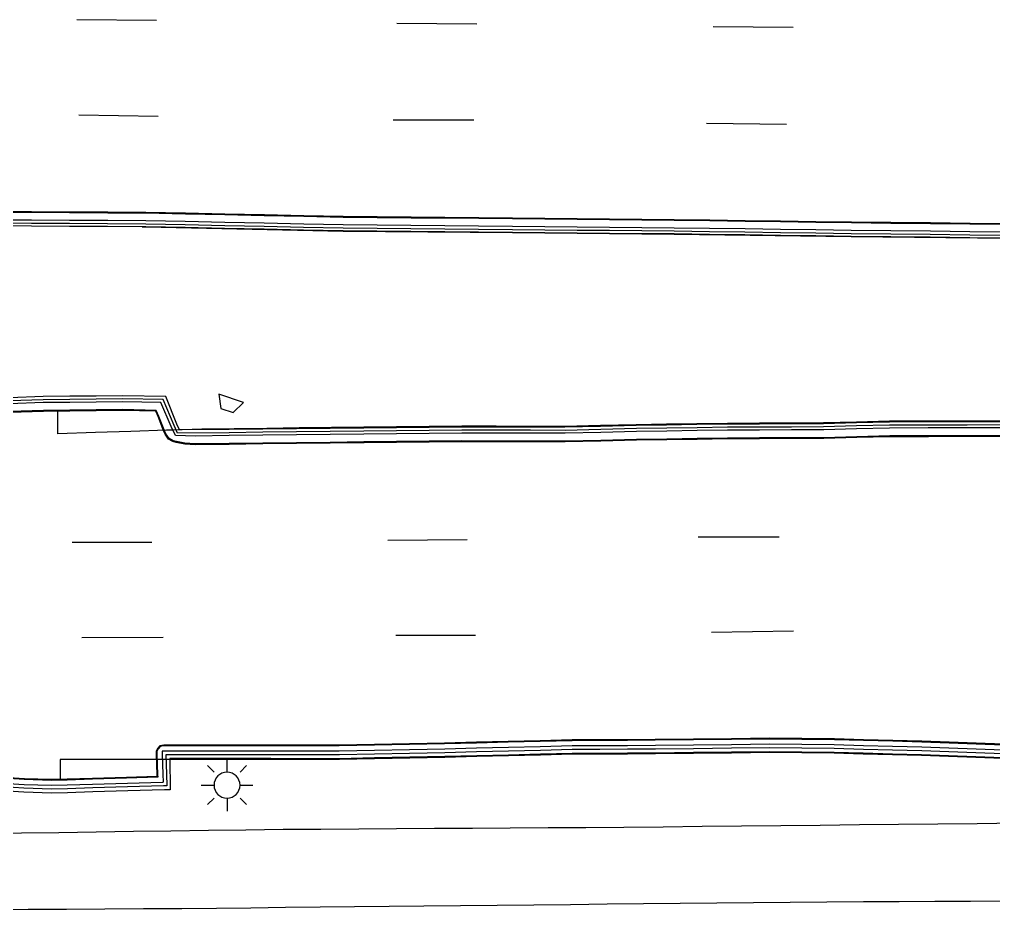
# Model space of a CAD drawing. Header units: feet. Extents: x 3174203 to 3175581, y 1715832 to 1717426.
# Drawn here: x 3174432.4 to 3174555.5, y 1716216.3 to 1716328.7 of the extents above; entities that cross this region are included whole.
import ezdxf

# ---------------------------------------------------------------- set-up
doc = ezdxf.new("R2010")
doc.units = ezdxf.units.FT
doc.header["$MEASUREMENT"] = 0
for name, color, linetype, lineweight in [('BACK_OF_CURB', 5, 'Continuous', 30), ('BOTTOM_OF_CURB', 3, 'Continuous', 30), ('FOOT_PATH', 2, 'Continuous', 30), ('GUTTER', 30, 'Continuous', 30), ('LIGHT_POLE', 5, 'Continuous', 30), ('PAINT_STRIPE', 4, 'Continuous', 30), ('SIGN_BOARD', 2, 'Continuous', 30), ('TOP_OF_CURB', 1, 'Continuous', 30)]:
    doc.layers.add(name, color=color, linetype=linetype, lineweight=lineweight)
doc.layers.add('GUARD_RAIL', color=254, linetype='Continuous', lineweight=30, true_color=0xd7bfff)
doc.layers.add('PAVED_ROAD', color=140, linetype='Continuous', lineweight=30, true_color=0x38a9ff)

# ---------------------------------------------------------------- blocks, each defined once
blk = doc.blocks.new('SYM205')
at = {"lineweight": -2}
for p, q in [((0, 0.25), (0, 0.5)), ((-0.25, 0.25), (-0.375, 0.375)), ((0.25, 0.25), (0.375, 0.375)), ((0.25, 0), (0.5, 0)), ((-0.25, -0.25), (-0.375, -0.375)), ((0, -0.25), (0, -0.5)), ((0.25, -0.25), (0.375, -0.375))]:
    blk.add_line(p, q, dxfattribs=at)
at = {"lineweight": -2, "flags": 128}
blk.add_lwpolyline([(-0.5, 0), (-0.25, 0, 1), (0.25, 0, 1), (-0.25, 0)], format="xyb", dxfattribs=at)
blk = doc.blocks.new('SYM205_1')
at = {"layer": 'LIGHT_POLE', "ltscale": 0.25, "xscale": 26.246667, "yscale": 26.246667, "zscale": 26.246667}
blk.add_blockref('SYM205', (0, 0), dxfattribs=at)
blk = doc.blocks.new('SYM003')
at = {"layer": 'LIGHT_POLE', "ltscale": 0.25, "xscale": 0.5, "yscale": 0.5, "zscale": 0.5}
blk.add_blockref('SYM205_1', (0, 0), dxfattribs=at)
blk = doc.blocks.new('SYM207')
at = {"layer": 'SIGN_BOARD', "ltscale": 2.809322}
blk.add_3dface([(-1.322683, 1.213682), (-1.067804, -0.602562), (0.487143, -1.125157), (1.787212, 0.168493)], dxfattribs=at)
blk = doc.blocks.new('SYM008')
at = {"layer": 'SIGN_BOARD', "ltscale": 2.809322, "xscale": 0.5, "yscale": 0.5, "zscale": 0.5}
blk.add_blockref('SYM207', (0, 0), dxfattribs=at)

msp = doc.modelspace()

# ---------------------------------------------------------------- linework, layer by layer
at = {"layer": 'BACK_OF_CURB'}
for points in [[(3174429.139299, 1716302.628165, 5252.362973), (3174433.955008, 1716302.60534, 5252.511507), (3174438.76979, 1716302.582519, 5252.664432), (3174443.584571, 1716302.559698, 5252.81505), (3174448.393062, 1716302.536907, 5252.962635), (3174453.373616, 1716302.430436, 5253.114845), (3174458.360459, 1716302.323831, 5253.263508), (3174463.347301, 1716302.217225, 5253.408343), (3174468.334144, 1716302.11062, 5253.54903), (3174473.325813, 1716302.003911, 5253.685596), (3174477.609686, 1716301.96703, 5253.802767), (3174481.888732, 1716301.930191, 5253.920545), (3174486.167777, 1716301.893352, 5254.037813), (3174490.446822, 1716301.856513, 5254.159596), (3174494.725387, 1716301.819677, 5254.281978), (3174498.808347, 1716301.779338, 5254.396064), (3174502.891787, 1716301.738995, 5254.505989), (3174506.975227, 1716301.698651, 5254.611803), (3174511.058666, 1716301.658307, 5254.716872), (3174515.140554, 1716301.617978, 5254.817818), (3174519.614549, 1716301.555406, 5254.926316), (3174524.090096, 1716301.492812, 5255.029873), (3174528.565643, 1716301.430218, 5255.137522), (3174533.04119, 1716301.367624, 5255.240665), (3174537.518077, 1716301.305011, 5255.34), (3174542.51366, 1716301.252835, 5255.544), (3174547.507905, 1716301.200674, 5255.577), (3174552.50215, 1716301.148512, 5255.693538), (3174557.493644, 1716301.096379, 5255.808672)], [(3174557.040476, 1716277.851465, 5251.214), (3174552.148199, 1716277.844946, 5251.073), (3174547.25482, 1716277.838426, 5251.026725), (3174542.351723, 1716277.831893, 5250.979), (3174538.180138, 1716277.719857, 5250.919926), (3174534.027002, 1716277.608317, 5250.858012), (3174529.981873, 1716277.592516, 5250.795993), (3174525.928006, 1716277.576681, 5250.737923), (3174521.869824, 1716277.560829, 5250.680938), (3174518.034789, 1716277.502392, 5250.624985), (3174514.204068, 1716277.444021, 5250.565945), (3174510.370024, 1716277.385599, 5250.503747), (3174505.858475, 1716277.27747, 5250.426047), (3174501.36024, 1716277.16966, 5250.349128), (3174497.023704, 1716277.179573, 5250.278172), (3174492.677172, 1716277.189508, 5250.211265), (3174488.325906, 1716277.199455, 5250.142855), (3174484.197243, 1716277.157569, 5250.073495), (3174480.073313, 1716277.115731, 5249.99993), (3174475.948753, 1716277.073886, 5249.924925), (3174471.693843, 1716277.023673, 5249.843124), (3174467.439564, 1716276.973467, 5249.757), (3174463.185285, 1716276.923262, 5249.651), (3174458.931006, 1716276.873056, 5249.633), (3174452.674948, 1716276.833347, 5249.460213), (3174452.332285, 1716277.541467, 5249.59), (3174450.933639, 1716281.052709, 5249.744438), (3174445.497333, 1716281.152451, 5249.35), (3174442.139843, 1716281.114116, 5249.292771), (3174438.795139, 1716281.075926, 5249.231831), (3174435.442436, 1716281.037645, 5249.166618), (3174431.165186, 1716280.898908, 5249.081841)], [(3174556.681445, 1716235.431768, 5250.204681), (3174553.255729, 1716235.557735, 5250.169127), (3174549.827539, 1716235.683792, 5250.130172), (3174546.404495, 1716235.809661, 5250.086521), (3174542.725099, 1716235.905157, 5250.03595), (3174539.040556, 1716236.000787, 5249.9814), (3174535.363253, 1716236.096229, 5249.926236), (3174531.275895, 1716236.140162, 5249.860501), (3174527.191587, 1716236.184063, 5249.795413), (3174522.396332, 1716236.132013, 5249.723275), (3174517.590783, 1716236.079851, 5249.64759), (3174512.782638, 1716236.027661, 5249.567042), (3174509.275193, 1716236.008708, 5249.505202), (3174505.770346, 1716235.989768, 5249.444196), (3174502.274472, 1716235.970877, 5249.386833), (3174498.25844, 1716235.873524, 5249.324318), (3174494.233436, 1716235.775954, 5249.257053), (3174490.208432, 1716235.678383, 5249.185528), (3174486.181317, 1716235.580762, 5249.109598), (3174481.742669, 1716235.492852, 5249.021505), (3174477.306134, 1716235.404985, 5248.936244), (3174472.859924, 1716235.316925, 5248.855257), (3174468.517993, 1716235.319104, 5248.781), (3174464.185737, 1716235.321277, 5248.695), (3174459.85372, 1716235.32345, 5248.483), (3174455.29173, 1716235.32345, 5248.317), (3174451.425551, 1716235.32345, 5248.228508), (3174451.479535, 1716231.3827, 5248.413908), (3174450.779206, 1716231.380769, 5248.494), (3174446.115197, 1716231.24678, 5248.459), (3174441.707555, 1716231.120156, 5248.389), (3174438.514706, 1716231.015734, 5248.324957), (3174436.488282, 1716230.970347, 5248.288337), (3174432.983172, 1716231.07806, 5248.230451), (3174426.379515, 1716231.499225, 5248.123662)]]:
    msp.add_polyline3d(points, dxfattribs=at)
at = {"layer": 'BOTTOM_OF_CURB'}
for points in [[(3174429.143812, 1716303.384489, 5251.919693), (3174433.958593, 1716303.361668, 5252.059082), (3174438.773375, 1716303.338847, 5252.202525), (3174443.588156, 1716303.316026, 5252.35025), (3174448.402938, 1716303.293206, 5252.501235), (3174453.389781, 1716303.1866, 5252.655), (3174458.376623, 1716303.079995, 5252.809023), (3174463.363466, 1716302.973389, 5252.963939), (3174468.350309, 1716302.866784, 5253.115345), (3174473.337152, 1716302.760178, 5253.266103), (3174477.616197, 1716302.723339, 5253.392259), (3174481.895243, 1716302.6865, 5253.514308), (3174486.174288, 1716302.64966, 5253.631806), (3174490.453334, 1716302.612821, 5253.74499), (3174494.732379, 1716302.575982, 5253.854146), (3174498.815819, 1716302.535638, 5253.95425), (3174502.899259, 1716302.495294, 5254.0585), (3174506.982699, 1716302.45495, 5254.16), (3174511.066139, 1716302.414607, 5254.2605), (3174515.149579, 1716302.374263, 5254.359905), (3174519.625126, 1716302.311669, 5254.465591), (3174524.100673, 1716302.249075, 5254.574184), (3174528.57622, 1716302.186481, 5254.680837), (3174533.051767, 1716302.123887, 5254.79175), (3174537.527315, 1716302.061293, 5254.903411), (3174542.521559, 1716302.009131, 5255.027258), (3174547.515804, 1716301.956969, 5255.14717), (3174552.510049, 1716301.904807, 5255.262954), (3174557.504294, 1716301.852646, 5255.374255)], [(3174557.042593, 1716277.089849, 5250.641424), (3174552.149214, 1716277.083329, 5250.585925), (3174547.255835, 1716277.076809, 5250.531642), (3174542.362456, 1716277.070289, 5250.473293), (3174538.200585, 1716276.958514, 5250.419779), (3174534.038715, 1716276.846739, 5250.365558), (3174529.984848, 1716276.830904, 5250.309), (3174525.930981, 1716276.815069, 5250.252408), (3174521.877114, 1716276.799234, 5250.199916), (3174518.046393, 1716276.740863, 5250.151001), (3174514.215672, 1716276.682491, 5250.103365), (3174510.384951, 1716276.62412, 5250.052204), (3174505.876723, 1716276.516071, 5249.988631), (3174501.368496, 1716276.408021, 5249.921054), (3174497.021963, 1716276.417957, 5249.851749), (3174492.675431, 1716276.427892, 5249.781682), (3174488.328899, 1716276.437828, 5249.707398), (3174484.204969, 1716276.39599, 5249.632688), (3174480.081039, 1716276.354152, 5249.553533), (3174475.95711, 1716276.312314, 5249.475166), (3174471.702831, 1716276.262108, 5249.397561), (3174467.448551, 1716276.211903, 5249.323906), (3174463.194272, 1716276.161697, 5249.254275), (3174458.939993, 1716276.111491, 5249.186), (3174454.685714, 1716276.061286, 5249.022), (3174452.147414, 1716276.146739, 5249.019), (3174451.62902, 1716277.247965, 5249.042226), (3174450.289869, 1716280.293974, 5249.032185), (3174445.493243, 1716280.390737, 5248.951), (3174442.148539, 1716280.352547, 5248.834), (3174438.803835, 1716280.314358, 5248.748), (3174435.459131, 1716280.276168, 5248.681), (3174431.189877, 1716280.137691, 5248.592)], [(3174556.718938, 1716236.384043, 5249.81257), (3174553.290748, 1716236.510101, 5249.76625), (3174549.862559, 1716236.636158, 5249.72125), (3174546.434369, 1716236.762216, 5249.67354), (3174542.749826, 1716236.857845, 5249.61925), (3174539.065282, 1716236.953475, 5249.5625), (3174535.380739, 1716237.049105, 5249.504826), (3174531.286138, 1716237.093117, 5249.436), (3174527.191537, 1716237.137128, 5249.368761), (3174522.385988, 1716237.084966, 5249.294), (3174517.58044, 1716237.032805, 5249.22275), (3174512.774891, 1716236.980643, 5249.147), (3174509.270044, 1716236.961703, 5249.09125), (3174505.765196, 1716236.942763, 5249.031726), (3174502.260348, 1716236.923824, 5248.969656), (3174498.235345, 1716236.826253, 5248.89725), (3174494.210341, 1716236.728683, 5248.82775), (3174490.185337, 1716236.631113, 5248.75425), (3174486.160333, 1716236.533542, 5248.681139), (3174481.723798, 1716236.445675, 5248.6035), (3174477.287262, 1716236.357807, 5248.521664), (3174472.850727, 1716236.269939, 5248.435996), (3174468.518471, 1716236.272113, 5248.348305), (3174464.186215, 1716236.274286, 5248.256313), (3174459.853959, 1716236.27646, 5248.160054), (3174455.29173, 1716236.27646, 5248.057892), (3174450.459754, 1716236.27646, 5247.950914), (3174450.468801, 1716236.093894, 5247.948), (3174450.468801, 1716235.833085, 5248.028), (3174450.55825, 1716233.354372, 5248.011), (3174450.600813, 1716232.332777, 5248.031063), (3174450.497365, 1716232.326075, 5248.028), (3174446.08783, 1716232.199396, 5247.943421), (3174441.678296, 1716232.072718, 5247.864877), (3174438.488459, 1716231.968394, 5247.809), (3174436.492251, 1716231.923684, 5247.779129), (3174433.028149, 1716232.030137, 5247.733182), (3174426.435129, 1716232.450624, 5247.647447)]]:
    msp.add_polyline3d(points, dxfattribs=at)
at = {"layer": 'FOOT_PATH'}
for points in [[(3174427.978899, 1716225.887969, 5248.206811), (3174432.699819, 1716225.952227, 5248.290703), (3174437.420738, 1716226.016484, 5248.372066), (3174442.141658, 1716226.080741, 5248.455938), (3174446.862578, 1716226.144999, 5248.535752), (3174451.583498, 1716226.209256, 5248.611455), (3174456.304418, 1716226.273513, 5248.688047), (3174461.025337, 1716226.337771, 5248.768146), (3174465.746257, 1716226.402028, 5248.851963), (3174470.527982, 1716226.432911, 5248.937543), (3174475.309707, 1716226.463794, 5249.026737), (3174480.091432, 1716226.494677, 5249.112513), (3174484.873157, 1716226.52556, 5249.194595), (3174489.654882, 1716226.556443, 5249.272583), (3174494.436607, 1716226.587326, 5249.349812), (3174499.218332, 1716226.618209, 5249.428), (3174504.000056, 1716226.649092, 5249.511), (3174508.781781, 1716226.679974, 5249.589), (3174513.743128, 1716226.732019, 5249.668438), (3174518.704475, 1716226.784063, 5249.747538), (3174523.665822, 1716226.836107, 5249.823323), (3174528.627168, 1716226.888151, 5249.8985), (3174533.588515, 1716226.940195, 5249.971), (3174538.549862, 1716226.992239, 5250.040563), (3174543.511208, 1716227.044283, 5250.107238), (3174548.472555, 1716227.096327, 5250.171), (3174553.433902, 1716227.148371, 5250.231), (3174558.395249, 1716227.200415, 5250.287945)], [(3174428.683503, 1716216.272167, 5248.336258), (3174433.537048, 1716216.299111, 5248.413778), (3174438.390594, 1716216.326055, 5248.490883), (3174443.244139, 1716216.352998, 5248.568811), (3174448.097684, 1716216.379942, 5248.650117), (3174452.951229, 1716216.406886, 5248.732032), (3174457.318772, 1716216.455506, 5248.80875), (3174461.686315, 1716216.504127, 5248.8885), (3174466.053858, 1716216.552747, 5248.96575), (3174470.421401, 1716216.601367, 5249.03925), (3174474.788943, 1716216.649988, 5249.11475), (3174479.156486, 1716216.698608, 5249.19375), (3174483.524029, 1716216.747228, 5249.270906), (3174488.152604, 1716216.791721, 5249.348432), (3174492.781179, 1716216.836214, 5249.4215), (3174497.409754, 1716216.880706, 5249.496813), (3174502.038329, 1716216.925199, 5249.574375), (3174506.666904, 1716216.969692, 5249.651), (3174511.295479, 1716217.014185, 5249.7275), (3174515.924054, 1716217.058677, 5249.801938), (3174520.552629, 1716217.10317, 5249.87175), (3174525.181204, 1716217.147663, 5249.944397), (3174529.809779, 1716217.192155, 5250.017637), (3174534.438354, 1716217.236648, 5250.088496), (3174539.06693, 1716217.281141, 5250.158655), (3174543.570665, 1716217.297685, 5250.223354), (3174548.074401, 1716217.31423, 5250.28488), (3174552.578137, 1716217.330774, 5250.341433), (3174557.081873, 1716217.347318, 5250.393281)]]:
    msp.add_polyline3d(points, dxfattribs=at)
at = {"layer": 'GUARD_RAIL'}
for points in [[(3174691.826446, 1716300.669108, 5257.172523), (3174675.126468, 1716300.487808, 5257.308998), (3174663.920618, 1716300.30531, 5257.321998), (3174655.216578, 1716300.125415, 5257.237647), (3174644.842375, 1716300.102098, 5257.133631), (3174636.213795, 1716300.191551, 5257.061446), (3174624.669795, 1716300.251158, 5256.939265), (3174612.718252, 1716300.340609, 5256.781729), (3174601.572959, 1716300.504579, 5256.633001), (3174588.778336, 1716300.668491, 5256.487995), (3174578.473773, 1716300.772772, 5256.250671), (3174568.429891, 1716300.802588, 5256.051099), (3174557.492236, 1716300.996388, 5255.808664), (3174537.516855, 1716301.205018, 5255.34), (3174515.139361, 1716301.517985, 5254.817823), (3174494.724463, 1716301.719682, 5254.28198), (3174473.324314, 1716301.90392, 5253.685596), (3174448.391757, 1716302.436912, 5252.962661), (3174447.9529, 1716302.438992, 5252.94914)], [(3174557.040198, 1716277.951465, 5251.213999), (3174552.14357, 1716277.94494, 5251.072957), (3174547.246942, 1716277.938416, 5251.02665), (3174542.350314, 1716277.931891, 5250.979), (3174538.187889, 1716277.820101, 5250.920074), (3174534.025464, 1716277.708311, 5250.858029), (3174529.973265, 1716277.692483, 5250.795875), (3174525.921066, 1716277.676655, 5250.737831), (3174521.868867, 1716277.660826, 5250.680938), (3174518.035266, 1716277.602411, 5250.625015), (3174514.201665, 1716277.543996, 5250.56593), (3174510.368065, 1716277.48558, 5250.503747), (3174505.86361, 1716277.377622, 5250.426177), (3174501.359156, 1716277.269663, 5250.349107), (3174497.014609, 1716277.279594, 5250.278029), (3174492.670061, 1716277.289525, 5250.21115), (3174488.325513, 1716277.299456, 5250.142855), (3174484.19956, 1716277.257597, 5250.073551), (3174480.073608, 1716277.215739, 5249.999953), (3174475.947655, 1716277.17388, 5249.924925), (3174471.857491, 1716277.125611, 5249.846293), (3174467.767326, 1716277.077342, 5249.763659), (3174463.677161, 1716277.029073, 5249.663285), (3174459.586996, 1716276.980805, 5249.635781), (3174455.496831, 1716276.932536, 5249.534513), (3174451.79338, 1716276.813593, 5249.102219), (3174451.009294, 1716276.789044, 5248.998378), (3174446.521758, 1716276.645552, 5248.850603), (3174442.034221, 1716276.502061, 5248.671676), (3174437.301975, 1716276.350744, 5248.604578), (3174437.293082, 1716279.124105, 5248.691474)], [(3174556.677511, 1716235.331846, 5250.204681), (3174553.252054, 1716235.457803, 5250.169127), (3174549.823865, 1716235.58386, 5250.130172), (3174546.401361, 1716235.709708, 5250.086521), (3174542.722505, 1716235.805191, 5250.03595), (3174539.037961, 1716235.90082, 5249.9814), (3174535.361418, 1716235.996243, 5249.926236), (3174531.27482, 1716236.040168, 5249.860501), (3174527.191592, 1716236.084057, 5249.795413), (3174522.397417, 1716236.032019, 5249.723275), (3174517.591869, 1716235.979857, 5249.64759), (3174512.783451, 1716235.927664, 5249.567042), (3174509.275734, 1716235.908709, 5249.505202), (3174505.770886, 1716235.88977, 5249.444196), (3174502.275954, 1716235.870883, 5249.386833), (3174498.260863, 1716235.773553, 5249.324318), (3174494.23586, 1716235.675983, 5249.257053), (3174490.210856, 1716235.578413, 5249.185528), (3174486.183518, 1716235.480786, 5249.109598), (3174481.744649, 1716235.392872, 5249.021505), (3174477.308114, 1716235.305004, 5248.936244), (3174472.86089, 1716235.216925, 5248.855257), (3174468.517943, 1716235.219104, 5248.781), (3174464.185687, 1716235.221277, 5248.695), (3174459.853695, 1716235.22345, 5248.483), (3174455.29173, 1716235.22345, 5248.317), (3174437.587606, 1716235.22345, 5247.900515), (3174437.587606, 1716232.76507, 5247.900515)]]:
    msp.add_polyline3d(points, dxfattribs=at)
at = {"layer": 'GUTTER'}
for points in [[(3174429.149482, 1716304.334937, 5251.820718), (3174433.965948, 1716304.312108, 5251.97), (3174438.782415, 1716304.28928, 5252.123), (3174443.598882, 1716304.266451, 5252.274588), (3174448.415348, 1716304.243622, 5252.42564), (3174453.402559, 1716304.137009, 5252.577), (3174458.389769, 1716304.030395, 5252.724), (3174463.37698, 1716303.923782, 5252.876), (3174468.36419, 1716303.817169, 5253.025), (3174473.351401, 1716303.710555, 5253.173096), (3174477.629353, 1716303.673726, 5253.299227), (3174481.907306, 1716303.636896, 5253.4212), (3174486.185259, 1716303.600066, 5253.542394), (3174490.463212, 1716303.563236, 5253.659128), (3174494.741165, 1716303.526406, 5253.771), (3174498.825116, 1716303.486057, 5253.87475), (3174502.909067, 1716303.445709, 5253.981), (3174506.993018, 1716303.40536, 5254.0905), (3174511.076969, 1716303.365011, 5254.1985), (3174515.160919, 1716303.324662, 5254.304744), (3174519.63652, 1716303.262067, 5254.416), (3174524.112121, 1716303.199472, 5254.523), (3174528.587722, 1716303.136877, 5254.62825), (3174533.063323, 1716303.074283, 5254.73675), (3174537.538924, 1716303.011688, 5254.840691), (3174542.533612, 1716302.959521, 5254.953283), (3174547.5283, 1716302.907355, 5255.062003), (3174552.522988, 1716302.855189, 5255.17), (3174557.517676, 1716302.803022, 5255.277638)], [(3174557.045368, 1716276.091752, 5250.549077), (3174552.155752, 1716276.085237, 5250.49125), (3174547.266137, 1716276.078721, 5250.433633), (3174542.376521, 1716276.072206, 5250.37228), (3174538.215293, 1716275.960448, 5250.3155), (3174534.054064, 1716275.848691, 5250.257876), (3174529.998265, 1716275.832848, 5250.20075), (3174525.942466, 1716275.817006, 5250.140549), (3174521.886667, 1716275.801163, 5250.077446), (3174518.059282, 1716275.742843, 5250.0135), (3174514.231897, 1716275.684522, 5249.951049), (3174510.404512, 1716275.626202, 5249.891697), (3174505.891913, 1716275.518048, 5249.818495), (3174501.379314, 1716275.409894, 5249.743264), (3174497.030483, 1716275.419834, 5249.672), (3174492.681652, 1716275.429775, 5249.601434), (3174488.332821, 1716275.439716, 5249.526615), (3174484.211234, 1716275.397902, 5249.451414), (3174480.089648, 1716275.356087, 5249.378753), (3174475.968061, 1716275.314273, 5249.308596), (3174471.705689, 1716275.263972, 5249.234), (3174467.443317, 1716275.213671, 5249.156878), (3174463.180945, 1716275.16337, 5249.081845), (3174458.918573, 1716275.113069, 5249.003003), (3174454.656201, 1716275.062767, 5248.92039), (3174453.353014, 1716275.155315, 5248.893582), (3174452.265383, 1716275.363008, 5248.864), (3174451.87124, 1716275.475005, 5248.857), (3174451.355222, 1716275.752461, 5248.863), (3174450.942382, 1716276.34979, 5248.914), (3174450.707393, 1716276.863329, 5248.938334), (3174450.069468, 1716278.549984, 5249.011909), (3174449.727306, 1716279.289021, 5249.018842), (3174445.487882, 1716279.392511, 5248.910218), (3174442.152258, 1716279.354424, 5248.802817), (3174438.816634, 1716279.316338, 5248.694), (3174435.48101, 1716279.278252, 5248.607), (3174431.217982, 1716279.139977, 5248.518)], [(3174556.744808, 1716237.041109, 5249.808154), (3174553.314866, 1716237.167231, 5249.767), (3174549.884924, 1716237.293353, 5249.7255), (3174546.454982, 1716237.419474, 5249.681), (3174542.767589, 1716237.515178, 5249.629), (3174539.080196, 1716237.610882, 5249.579), (3174535.392804, 1716237.706586, 5249.524533), (3174531.292153, 1716237.750662, 5249.46125), (3174527.191502, 1716237.794739, 5249.396), (3174522.384183, 1716237.742558, 5249.3205), (3174517.576864, 1716237.690377, 5249.242), (3174512.769546, 1716237.638196, 5249.1601), (3174509.263232, 1716237.619248, 5249.1015), (3174505.756917, 1716237.600301, 5249.0415), (3174502.250603, 1716237.581353, 5248.982), (3174498.224416, 1716237.483754, 5248.914), (3174494.198229, 1716237.386155, 5248.848), (3174490.172042, 1716237.288556, 5248.778), (3174486.145855, 1716237.190957, 5248.707115), (3174481.71203, 1716237.103143, 5248.62425), (3174477.278206, 1716237.015329, 5248.538741), (3174472.844381, 1716236.927515, 5248.449413), (3174468.514295, 1716236.929687, 5248.35851), (3174464.18421, 1716236.93186, 5248.266951), (3174459.854124, 1716236.934032, 5248.170498), (3174455.26459, 1716236.934032, 5248.065), (3174450.675055, 1716236.934032, 5247.946), (3174450.236592, 1716236.860924, 5247.942), (3174449.964485, 1716236.556005, 5247.966), (3174449.811229, 1716236.248823, 5248.005), (3174449.811229, 1716235.821224, 5248.062), (3174449.901366, 1716233.323436, 5248.049), (3174449.921435, 1716232.97811, 5247.975454), (3174445.980501, 1716232.854156, 5247.886773), (3174441.658107, 1716232.729981, 5247.789), (3174438.47035, 1716232.625726, 5247.713), (3174436.49499, 1716232.581483, 5247.667), (3174433.059183, 1716232.687066, 5247.639), (3174426.473502, 1716233.107085, 5247.574576)]]:
    msp.add_polyline3d(points, dxfattribs=at)
at = {"layer": 'PAINT_STRIPE', "extrusion": (-0.0301502805885181, 0.0002695647439142, 0.9995453406000564), "elevation": -89998.327035, "flags": 128}
msp.add_lwpolyline([(-1744640.661279, 3157690.359594), (-1744640.661279, 3157700.40885)], dxfattribs=at)
at = {"layer": 'PAINT_STRIPE', "extrusion": (-0.0282050315234526, 0.0003420065097704, 0.999602100452129), "elevation": -83698.572075, "flags": 128}
msp.add_lwpolyline([(-1754692.103105, 3152329.971307), (-1754692.103105, 3152340.075145)], dxfattribs=at)
at = {"layer": 'PAINT_STRIPE', "extrusion": (-0.0234548711193961, 0.0001871052001923, 0.99972487916047), "elevation": -68884.375957, "flags": 128}
msp.add_lwpolyline([(-1741596.285956, 3159981.601321), (-1741596.285956, 3159991.70551)], dxfattribs=at)
at = {"layer": 'PAINT_STRIPE', "extrusion": (-0.0303471487826067, 0.00044850400701, 0.9995393185887796), "elevation": -90315.931263, "flags": 128}
msp.add_lwpolyline([(-1763039.494376, 3147439.262159), (-1763039.494376, 3147449.311429)], dxfattribs=at)
at = {"layer": 'PAINT_STRIPE', "extrusion": (-0.0277542672443197, 6.26483666122e-05, 0.9996147741629838), "elevation": -82746.74354, "flags": 128}
msp.add_lwpolyline([(-1723477.215138, 3169521.806369), (-1723477.215138, 3169532.002974)], dxfattribs=at)
at = {"layer": 'PAINT_STRIPE', "extrusion": (-0.0248491605224994, 0.0002519746691006, 0.999691180180206), "elevation": -73199.128273, "flags": 128}
msp.add_lwpolyline([(-1748415.83614, 3156108.832385), (-1748415.83614, 3156118.973051)], dxfattribs=at)
at = {"layer": 'PAINT_STRIPE', "extrusion": (-0.0184435856047927, -2.5405698501e-05, 0.9998299022856784), "elevation": -53344.214703, "flags": 128}
msp.add_lwpolyline([(-1711888.302319, 3176356.62877), (-1711888.302319, 3176366.713567)], dxfattribs=at)
at = {"layer": 'PAINT_STRIPE', "extrusion": (-0.018784923491233, -0.0001609373832581, 0.999823534804311), "elevation": -54660.412898, "flags": 128}
msp.add_lwpolyline([(-1689003.981476, 3188601.650058), (-1689003.981476, 3188611.657716)], dxfattribs=at)
at = {"layer": 'PAINT_STRIPE', "extrusion": (-0.0161519326825591, 0, 0.9998695490265809), "elevation": -46025.534066, "flags": 128}
msp.add_lwpolyline([(-1716263.322476, 3174188.872469), (-1716263.322476, 3174199.087965)], dxfattribs=at)
at = {"layer": 'PAINT_STRIPE', "extrusion": (-0.016404519495634, -0.0002303475896932, 0.9998654102828567), "elevation": -47222.982815, "flags": 128}
msp.add_lwpolyline([(-1671510.819934, 3197959.34869), (-1671510.819934, 3197969.710667)], dxfattribs=at)
at = {"layer": 'PAINT_STRIPE', "extrusion": (-0.0191493888615431, -9.81066436847e-05, 0.9998166288281645), "elevation": -55709.838954, "flags": 128}
msp.add_lwpolyline([(-1699964.918621, 3182708.07341), (-1699964.918621, 3182718.36081)], dxfattribs=at)
at = {"layer": 'PAINT_STRIPE', "extrusion": (-0.0178755240008299, -7.9062616982e-06, 0.9998402200247731), "elevation": -51511.051012, "flags": 128}
msp.add_lwpolyline([(-1714846.691152, 3174825.254034), (-1714846.691152, 3174835.323668)], dxfattribs=at)
at = {"layer": 'PAVED_ROAD'}
for points in [[(3174429.150078, 1716304.434935, 5251.817), (3174433.966422, 1716304.412107, 5251.966), (3174438.782889, 1716304.389279, 5252.119), (3174443.599355, 1716304.36645, 5252.273), (3174448.416654, 1716304.343617, 5252.423583), (3174453.404696, 1716304.236986, 5252.576256), (3174458.391906, 1716304.130373, 5252.72775), (3174463.379117, 1716304.023759, 5252.87725), (3174468.366327, 1716303.917146, 5253.022755), (3174473.3529, 1716303.810546, 5253.170366), (3174477.630214, 1716303.773722, 5253.29663), (3174481.908167, 1716303.736892, 5253.418531), (3174486.18612, 1716303.700062, 5253.536502), (3174490.464073, 1716303.663232, 5253.653781), (3174494.74209, 1716303.626402, 5253.76745), (3174498.826104, 1716303.586053, 5253.871863), (3174502.910055, 1716303.545704, 5253.979), (3174506.994006, 1716303.505355, 5254.0885), (3174511.077957, 1716303.465006, 5254.194749), (3174515.162113, 1716303.424655, 5254.299744), (3174519.637919, 1716303.362057, 5254.412), (3174524.11352, 1716303.299462, 5254.5195), (3174528.58912, 1716303.236868, 5254.62525), (3174533.064721, 1716303.174273, 5254.735001), (3174537.540145, 1716303.111681, 5254.839798), (3174542.534656, 1716303.059516, 5254.953499), (3174547.529344, 1716303.00735, 5255.064), (3174552.524032, 1716302.955183, 5255.170498), (3174557.519084, 1716302.903013, 5255.276)], [(3174557.045646, 1716275.991752, 5250.546067), (3174552.155886, 1716275.985237, 5250.4885), (3174547.26627, 1716275.978722, 5250.429994), (3174542.377931, 1716275.972208, 5250.366726), (3174538.217977, 1716275.860484, 5250.310508), (3174534.055602, 1716275.748696, 5250.253629), (3174529.998656, 1716275.732849, 5250.196496), (3174525.942857, 1716275.717007, 5250.136207), (3174521.887624, 1716275.701166, 5250.072844), (3174518.060806, 1716275.642854, 5250.008253), (3174514.233421, 1716275.584534, 5249.944839), (3174510.406472, 1716275.52622, 5249.885615), (3174505.894309, 1716275.418076, 5249.813294), (3174501.380398, 1716275.309891, 5249.736519), (3174497.030254, 1716275.319835, 5249.666374), (3174492.681423, 1716275.329775, 5249.592736), (3174488.333214, 1716275.339715, 5249.518603), (3174484.212249, 1716275.297907, 5249.44567), (3174480.090662, 1716275.256093, 5249.373005), (3174475.969159, 1716275.214279, 5249.302851), (3174471.706869, 1716275.163979, 5249.2285), (3174467.444497, 1716275.113678, 5249.154), (3174463.182125, 1716275.063377, 5249.078549), (3174458.919753, 1716275.013076, 5249.0002), (3174454.653244, 1716274.962726, 5248.917654), (3174453.340048, 1716275.055984, 5248.888379), (3174452.242293, 1716275.26561, 5248.86), (3174451.833454, 1716275.381783, 5248.855), (3174451.286652, 1716275.675792, 5248.859), (3174450.855113, 1716276.300175, 5248.898), (3174450.615055, 1716276.824793, 5248.956), (3174449.977208, 1716278.511239, 5249.010848), (3174449.65693, 1716279.20301, 5249.022797), (3174445.487345, 1716279.292498, 5248.913888), (3174442.1534, 1716279.254431, 5248.813277), (3174438.817775, 1716279.216345, 5248.709), (3174435.483202, 1716279.178271, 5248.6), (3174431.221224, 1716279.04003, 5248.512)], [(3174556.748742, 1716237.141032, 5249.813338), (3174553.318541, 1716237.267163, 5249.773), (3174549.888598, 1716237.393285, 5249.731878), (3174546.458117, 1716237.519427, 5249.686651), (3174542.770184, 1716237.615145, 5249.635248), (3174539.082791, 1716237.710848, 5249.583134), (3174535.394638, 1716237.806572, 5249.528157), (3174531.293227, 1716237.850656, 5249.466493), (3174527.191496, 1716237.894745, 5249.402), (3174522.383098, 1716237.842552, 5249.327), (3174517.575779, 1716237.790371, 5249.248), (3174512.768733, 1716237.738193, 5249.167), (3174509.262691, 1716237.719247, 5249.11), (3174505.756377, 1716237.700299, 5249.051), (3174502.249121, 1716237.681347, 5248.989421), (3174498.221993, 1716237.583725, 5248.921746), (3174494.195806, 1716237.486126, 5248.854187), (3174490.169619, 1716237.388527, 5248.784), (3174486.143653, 1716237.290933, 5248.711377), (3174481.71005, 1716237.203123, 5248.628), (3174477.276225, 1716237.115309, 5248.542218), (3174472.843416, 1716237.027516, 5248.452481), (3174468.514345, 1716237.029687, 5248.364148), (3174464.18426, 1716237.03186, 5248.271806), (3174459.854149, 1716237.034032, 5248.174897), (3174455.26459, 1716237.034032, 5248.067106), (3174450.666775, 1716237.034032, 5247.954437), (3174450.18542, 1716236.953772, 5247.941), (3174449.880972, 1716236.612612, 5247.938), (3174449.711229, 1716236.272383, 5247.978), (3174449.711229, 1716235.81942, 5248.112), (3174449.801471, 1716233.318732, 5248.143), (3174449.815645, 1716233.074832, 5248.128), (3174445.977494, 1716232.954111, 5247.997), (3174441.655037, 1716232.829934, 5247.852073), (3174438.467596, 1716232.725689, 5247.749), (3174436.495406, 1716232.681517, 5247.677), (3174433.063902, 1716232.786968, 5247.638), (3174426.479338, 1716233.206916, 5247.574448)]]:
    msp.add_polyline3d(points, dxfattribs=at)
at = {"layer": 'TOP_OF_CURB'}
for points in [[(3174429.141331, 1716302.968622, 5252.311082), (3174433.956622, 1716302.945799, 5252.45), (3174438.771404, 1716302.922979, 5252.589466), (3174443.586185, 1716302.900158, 5252.729737), (3174448.397508, 1716302.877353, 5252.874273), (3174453.380892, 1716302.770822, 5253.028091), (3174458.367735, 1716302.664216, 5253.183003), (3174463.354578, 1716302.557611, 5253.339695), (3174468.341421, 1716302.451005, 5253.495706), (3174473.330917, 1716302.344343, 5253.648063), (3174477.612617, 1716302.307481, 5253.775547), (3174481.891663, 1716302.270642, 5253.899279), (3174486.170708, 1716302.233803, 5254.019531), (3174490.449753, 1716302.196963, 5254.13633), (3174494.728535, 1716302.160126, 5254.249673), (3174498.81171, 1716302.119785, 5254.354601), (3174502.89515, 1716302.079441, 5254.457625), (3174506.97859, 1716302.039098, 5254.560596), (3174511.06203, 1716301.998754, 5254.66065), (3174515.144616, 1716301.958418, 5254.760162), (3174519.61931, 1716301.895836, 5254.86796), (3174524.094857, 1716301.833242, 5254.976474), (3174528.570404, 1716301.770648, 5255.088763), (3174533.045952, 1716301.708054, 5255.204745), (3174537.522235, 1716301.64545, 5255.320727), (3174542.517216, 1716301.59328, 5255.44584), (3174547.511461, 1716301.541119, 5255.569603), (3174552.505706, 1716301.488957, 5255.690272), (3174557.498438, 1716301.436811, 5255.807315)], [(3174557.041561, 1716277.461157, 5251.036155), (3174552.14872, 1716277.454638, 5251.014136), (3174547.25534, 1716277.448117, 5250.999), (3174542.357223, 1716277.441591, 5250.974), (3174538.190617, 1716277.329689, 5250.871), (3174534.033004, 1716277.218028, 5250.805295), (3174529.983397, 1716277.20221, 5250.739895), (3174525.929531, 1716277.186375, 5250.671), (3174521.87356, 1716277.170532, 5250.697), (3174518.040736, 1716277.112128, 5250.602), (3174514.210015, 1716277.053757, 5250.528854), (3174510.377674, 1716276.995361, 5250.459056), (3174505.867827, 1716276.887273, 5250.378), (3174501.364471, 1716276.77934, 5250.238), (3174497.022812, 1716276.789265, 5250.223), (3174492.67628, 1716276.7992, 5250.141502), (3174488.32744, 1716276.809141, 5250.061251), (3174484.201202, 1716276.76728, 5249.98301), (3174480.077272, 1716276.725441, 5249.903924), (3174475.953035, 1716276.6836, 5249.828183), (3174471.698449, 1716276.633391, 5249.751517), (3174467.44417, 1716276.583185, 5249.679), (3174463.189891, 1716276.53298, 5249.624), (3174458.935612, 1716276.482774, 5249.614586), (3174452.424593, 1716276.442, 5249.473732), (3174452.137454, 1716277.029214, 5249.590666), (3174451.97188, 1716277.391055, 5249.590666), (3174450.58493, 1716280.665853, 5249.548106), (3174445.495237, 1716280.762093, 5249.276), (3174442.144299, 1716280.723832, 5249.203359), (3174438.799595, 1716280.685642, 5249.13803), (3174435.450992, 1716280.647408, 5249.074108), (3174431.17784, 1716280.508804, 5248.997936)], [(3174556.701004, 1716235.928551, 5250.155248), (3174553.273998, 1716236.054565, 5250.100766), (3174549.845808, 1716236.180623, 5250.0498), (3174546.42008, 1716236.30659, 5250.001895), (3174542.737998, 1716236.402156, 5249.953549), (3174539.053455, 1716236.497786, 5249.901559), (3174535.372375, 1716236.593325, 5249.84613), (3174531.281238, 1716236.6373, 5249.783874), (3174527.191561, 1716236.681258, 5249.719035), (3174522.390936, 1716236.62915, 5249.643658), (3174517.585387, 1716236.576988, 5249.569668), (3174512.778597, 1716236.524813, 5249.491992), (3174509.272507, 1716236.505867, 5249.431623), (3174505.767659, 1716236.486927, 5249.370575), (3174502.267104, 1716236.46801, 5249.304835), (3174498.246392, 1716236.370544, 5249.233642), (3174494.221388, 1716236.272974, 5249.15907), (3174490.196384, 1716236.175403, 5249.084065), (3174486.17037, 1716236.077809, 5249.009606), (3174481.732824, 1716235.989921, 5248.926), (3174477.296289, 1716235.902053, 5248.894), (3174472.855126, 1716235.814094, 5248.801), (3174468.518242, 1716235.81627, 5248.666), (3174464.185986, 1716235.818443, 5248.556), (3174459.853845, 1716235.820616, 5248.362), (3174455.29173, 1716235.820616, 5248.193763), (3174450.921722, 1716235.820616, 5248.03366), (3174451.013616, 1716233.375818, 5248.270584), (3174451.059391, 1716231.893963, 5248.41715), (3174450.632175, 1716231.873916, 5248.439), (3174446.100921, 1716231.743741, 5248.394), (3174441.692291, 1716231.617088, 5248.316815), (3174438.501014, 1716231.512718, 5248.264342), (3174436.490353, 1716231.467684, 5248.23227), (3174433.006636, 1716231.574739, 5248.182275), (3174426.408528, 1716231.995551, 5248.081929)]]:
    msp.add_polyline3d(points, dxfattribs=at)

# ---------------------------------------------------------------- block references
at = {"layer": 'LIGHT_POLE', "ltscale": 0.25, "xscale": 0.5, "yscale": 0.5, "zscale": 0.5}
msp.add_blockref('SYM003', (3174458.6654, 1716231.9762, 5248.8399), dxfattribs=at)
at = {"layer": 'SIGN_BOARD', "ltscale": 2.809322, "xscale": 2, "yscale": 2, "zscale": 2}
msp.add_blockref('SYM008', (3174458.9648, 1716280.146, 5250.1734), dxfattribs=at)

doc.saveas('drawing.dxf')
